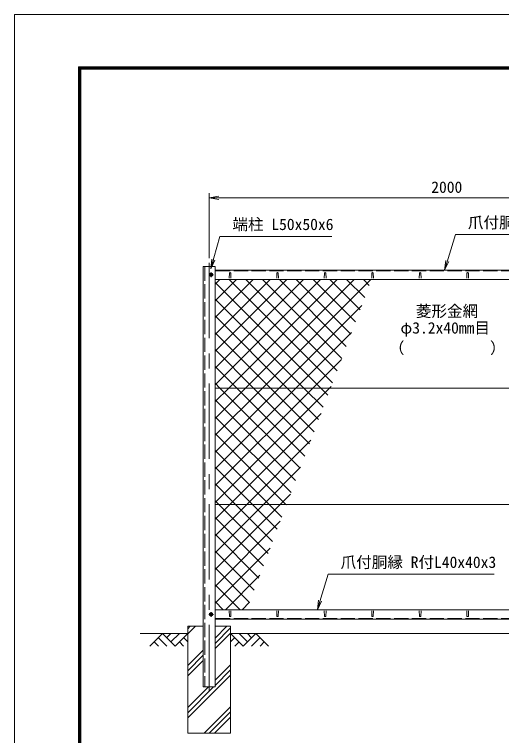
# Model space of a CAD drawing. Units: millimetres, scale not verified. Extents: x -4200 to 4200, y -2970 to 2970.
# Drawn here: x -4200 to -2149, y -66 to 2970 of the extents above; entities that cross this region are included whole.
import ezdxf
from ezdxf.enums import TextEntityAlignment as Align

# ---------------------------------------------------------------- set-up
doc = ezdxf.new("R2010")
doc.units = ezdxf.units.MM
doc.header["$LTSCALE"] = 10
doc.linetypes.add('DASHED', pattern=[7.5, 6, -1.5])
doc.linetypes.add('USER1', pattern=[50.8, 31.75, -6.35, 6.35, -6.35])
for name, color, linetype, lineweight in [('0-0_D-STR1', 1, 'Continuous', 18), ('0-1_D-BMK', 2, 'USER1', 13), ('0-2_D-STR-DIM', 7, 'Continuous', 13), ('0-3_D-STR3', 3, 'Continuous', 13), ('0-4_D-BGD', 7, 'Continuous', 18), ('0-5_D-STR4', 7, 'Continuous', 18), ('0-6_D-DCR-HCH', 7, 'Continuous', 13), ('0-7_D-STR-TXT', 7, 'Continuous', 13), ('0-8_0', 7, 'Continuous', 18), ('0-A_D-STR2', 7, 'Continuous', 13), ('0-B_D-TTL', 7, 'Continuous', 18)]:
    doc.layers.add(name, color=color, linetype=linetype, lineweight=lineweight)
doc.styles.add('ＭＳ ゴシック', font='')
doc.styles.get('ＭＳ ゴシック').set_extended_font_data('MS Gothic')

# ---------------------------------------------------------------- blocks, each defined once
blk = doc.blocks.new('_Open')
at = {"layer": '0-8_0'}
blk.add_line((-10, 1.667), (0, 0), dxfattribs=at)
blk.add_lwpolyline([(-10, -1.667), (0, 0), (-10, 0)], dxfattribs=at)

msp = doc.modelspace()

# ---------------------------------------------------------------- linework, layer by layer
at = {"layer": '0-0_D-STR1'}
for p, q in [((-3404.97, 1908.92), (-3404.97, 138.92)), ((-3354.97, 1908.92), (-3404.97, 1908.92)), ((-3354.97, 138.92), (-3354.97, 1908.92)), ((-1416.47, 1893.92), (-3354.97, 1893.92)), ((-3354.97, 1853.92), (-1416.47, 1853.92)), ((-3294.97, 1880.79), (-3295.72, 1859.29)), ((-3288.97, 1880.79), (-3288.22, 1859.29)), ((-3094.97, 1880.79), (-3095.72, 1859.29)), ((-3088.97, 1880.79), (-3088.22, 1859.29)), ((-2894.97, 1880.79), (-2895.72, 1859.29)), ((-2888.97, 1880.79), (-2888.22, 1859.29)), ((-2694.97, 1880.79), (-2695.72, 1859.29)), ((-2688.97, 1880.79), (-2688.22, 1859.29)), ((-2494.97, 1880.79), (-2495.72, 1859.29)), ((-2488.97, 1880.79), (-2488.22, 1859.29)), ((-2294.97, 1880.79), (-2295.72, 1859.29)), ((-2288.97, 1880.79), (-2288.22, 1859.29)), ((-3354.97, 463.92), (-1416.47, 463.92)), ((-3294.97, 437.05), (-3295.72, 458.55)), ((-3288.97, 437.05), (-3288.22, 458.55)), ((-3094.97, 437.05), (-3095.72, 458.55)), ((-3088.97, 437.05), (-3088.22, 458.55)), ((-2894.97, 437.05), (-2895.72, 458.55)), ((-2888.97, 437.05), (-2888.22, 458.55)), ((-2694.97, 437.05), (-2695.72, 458.55)), ((-2688.97, 437.05), (-2688.22, 458.55)), ((-2494.97, 437.05), (-2495.72, 458.55)), ((-2488.97, 437.05), (-2488.22, 458.55)), ((-2294.97, 437.05), (-2295.72, 458.55)), ((-2288.97, 437.05), (-2288.22, 458.55)), ((-1416.47, 423.92), (-3354.97, 423.92)), ((-3404.97, 138.92), (-3354.97, 138.92))]:
    msp.add_line(p, q, dxfattribs=at)
at = {"layer": '0-0_D-STR1', "linetype": 'DASHED'}
for p, q in [((-3398.97, 1908.92), (-3398.97, 138.92)), ((-1416.47, 1890.92), (-3354.97, 1890.92)), ((-1416.47, 426.92), (-3354.97, 426.92))]:
    msp.add_line(p, q, dxfattribs=at)
at = {"layer": '0-0_D-STR1'}
for centre, start, end in [((-3291.97, 1879.54), 22.61986, 157.38014), ((-3091.97, 1879.54), 22.61986, 157.38014), ((-2891.97, 1879.54), 22.61986, 157.38014), ((-2691.97, 1879.54), 22.61986, 157.38014), ((-2491.97, 1879.54), 22.61986, 157.38014), ((-2291.97, 1879.54), 22.61986, 157.38014), ((-3291.97, 438.3), 202.61986, 337.38014), ((-3091.97, 438.3), 202.61986, 337.38014), ((-2891.97, 438.3), 202.61986, 337.38014), ((-2691.97, 438.3), 202.61986, 337.38014), ((-2491.97, 438.3), 202.61986, 337.38014), ((-2291.97, 438.3), 202.61986, 337.38014)]:
    msp.add_arc(centre, 3.25, start, end, dxfattribs=at)
at = {"layer": '0-1_D-BMK'}
for p, q in [((-3379.97, 1923.92), (-3379.97, 123.92)), ((-3371.97, 1883.92), (-3371.97, 1863.92)), ((-3361.97, 1873.92), (-3381.97, 1873.92)), ((-3361.97, 443.92), (-3381.97, 443.92)), ((-3371.97, 453.92), (-3371.97, 433.92))]:
    msp.add_line(p, q, dxfattribs=at)
at = {"layer": '0-2_D-STR-DIM'}
for p, q in [((-3379.97, 1943.92), (-3379.97, 2217.7)), ((-3379.97, 2197.7), (-1379.97, 2197.7))]:
    msp.add_line(p, q, dxfattribs=at)
at = {"layer": '0-3_D-STR3'}
for p, q in [((-1416.47, 1397.17), (-3354.97, 1397.17)), ((-1416.47, 907.17), (-3354.97, 907.17))]:
    msp.add_line(p, q, dxfattribs=at)
for points in [[(-3365.47, 1877.67), (-3371.97, 1881.42), (-3378.47, 1877.67), (-3378.47, 1870.16), (-3371.97, 1866.41), (-3365.47, 1870.16)], [(-3365.47, 447.67), (-3371.97, 451.42), (-3378.47, 447.67), (-3378.47, 440.16), (-3371.97, 436.41), (-3365.47, 440.16)]]:
    msp.add_lwpolyline(points, close=True, dxfattribs=at)
for centre in [(-3371.97, 1873.92), (-3371.97, 443.92)]:
    msp.add_circle(centre, 6.25, dxfattribs=at)
at = {"layer": '0-4_D-BGD'}
for p, q in [((-3469.97, 363.92), (-3669.97, 363.92)), ((-1469.97, 363.92), (-3289.97, 363.92))]:
    msp.add_line(p, q, dxfattribs=at)
at = {"layer": '0-5_D-STR4'}
for p, q in [((-3469.97, 393.92), (-3469.97, -56.08)), ((-3404.97, 393.92), (-3469.97, 393.92)), ((-3289.97, 393.92), (-3354.97, 393.92)), ((-3289.97, 393.92), (-3289.97, -56.08)), ((-3289.97, -56.08), (-3469.97, -56.08))]:
    msp.add_line(p, q, dxfattribs=at)
at = {"layer": '0-6_D-DCR-HCH'}
for p, q in [((-3469.97, 361.68), (-3437.73, 393.92)), ((-3469.97, 383.77), (-3459.83, 393.92)), ((-3354.97, 344.09), (-3305.15, 393.92)), ((-3354.97, 322), (-3289.97, 387)), ((-3354.97, 299.9), (-3289.97, 364.9)), ((-3576.4, 363.92), (-3629.61, 310.71)), ((-3594.14, 346.18), (-3558.5, 310.71)), ((-3576.4, 363.92), (-3523.19, 310.71)), ((-3558.66, 346.18), (-3540.92, 363.92)), ((-3540.92, 328.44), (-3505.45, 363.92)), ((-3523.19, 310.71), (-3469.97, 363.92)), ((-3487.71, 346.18), (-3469.97, 328.52)), ((-3236.76, 310.71), (-3289.97, 363.92)), ((-3272.24, 346.18), (-3289.97, 328.52)), ((-3219.03, 328.44), (-3254.5, 363.92)), ((-3183.55, 363.92), (-3236.76, 310.71)), ((-3201.2, 346.09), (-3219.03, 363.92)), ((-3165.81, 346.18), (-3201.45, 310.71)), ((-3183.55, 363.92), (-3130.34, 310.71)), ((-3611.87, 328.44), (-3594.05, 310.71)), ((-3505.45, 328.44), (-3487.63, 310.71)), ((-3254.5, 328.44), (-3272.32, 310.71)), ((-3148.08, 328.44), (-3165.89, 310.71)), ((-3469.97, 229.09), (-3404.97, 294.09)), ((-3469.97, 207), (-3404.97, 272)), ((-3469.97, 184.9), (-3404.97, 249.9)), ((-3354.97, 167.32), (-3289.97, 232.32)), ((-3469.97, 8.12), (-3289.97, 188.12)), ((-3354.97, 145.22), (-3289.97, 210.22)), ((-3469.97, 30.22), (-3361.28, 138.92)), ((-3469.97, 52.32), (-3383.37, 138.92)), ((-3401.6, -56.08), (-3289.97, 55.54)), ((-3379.5, -56.08), (-3289.97, 33.44)), ((-3357.4, -56.08), (-3289.97, 11.35))]:
    msp.add_line(p, q, dxfattribs=at)
at = {"layer": '0-7_D-STR-TXT'}
for points in [[(-2863.62, 2035.21), (-3334.59, 2035.21), (-3372.68, 1900.94)], [(-1645.07, 2042.79), (-2342.95, 2042.79), (-2388.31, 1895.83)], [(-2180.85, 612.79), (-2878.73, 612.79), (-2924.09, 465.83)]]:
    msp.add_lwpolyline(points, dxfattribs=at)
at = {"layer": '0-A_D-STR2'}
for p, q in [((-3354.97, 1834.82), (-3335.88, 1853.92)), ((-3354.97, 1764.11), (-3265.17, 1853.92)), ((-3354.97, 1693.4), (-3194.46, 1853.92)), ((-3354.97, 1622.69), (-3123.75, 1853.92)), ((-3354.97, 1551.98), (-3053.04, 1853.92)), ((-3354.97, 1481.27), (-2982.33, 1853.92)), ((-3354.97, 1410.56), (-2911.62, 1853.92)), ((-3297.66, 1397.17), (-2840.91, 1853.92)), ((-2860.96, 1418.53), (-3296.35, 1853.92)), ((-3226.95, 1397.17), (-2770.2, 1853.92)), ((-2841.58, 1469.85), (-3225.64, 1853.92)), ((-3156.23, 1397.17), (-2699.48, 1853.92)), ((-2822.19, 1521.18), (-3154.93, 1853.92)), ((-2802.81, 1572.51), (-3084.22, 1853.92)), ((-2783.42, 1623.83), (-3013.51, 1853.92)), ((-2764.04, 1675.16), (-2942.8, 1853.92)), ((-2744.65, 1726.48), (-2872.09, 1853.92)), ((-2725.27, 1777.81), (-2801.38, 1853.92)), ((-2705.89, 1829.14), (-2730.67, 1853.92)), ((-2910.31, 1397.17), (-3354.97, 1841.83)), ((-2981.02, 1397.17), (-3354.97, 1771.12)), ((-3085.52, 1397.17), (-2737.64, 1745.05)), ((-3051.73, 1397.17), (-3354.97, 1700.41)), ((-3122.44, 1397.17), (-3354.97, 1629.7)), ((-3014.81, 1397.17), (-2780.56, 1631.42)), ((-3193.16, 1397.17), (-3354.97, 1558.99)), ((-3263.87, 1397.17), (-3354.97, 1488.28)), ((-2944.1, 1397.17), (-2823.47, 1517.8)), ((-3334.58, 1397.17), (-3354.97, 1417.56)), ((-3354.97, 1339.85), (-3297.66, 1397.17)), ((-3354.97, 1269.14), (-3226.95, 1397.17)), ((-3354.97, 1198.43), (-3156.23, 1397.17)), ((-3354.97, 1127.72), (-3085.52, 1397.17)), ((-3354.97, 1057.01), (-3014.81, 1397.17)), ((-3354.97, 986.3), (-2944.1, 1397.17)), ((-3354.97, 915.58), (-2873.39, 1397.17)), ((-2996.65, 1059.24), (-3334.58, 1397.17)), ((-2977.27, 1110.57), (-3263.87, 1397.17)), ((-2957.88, 1161.9), (-3193.16, 1397.17)), ((-2938.5, 1213.22), (-3122.44, 1397.17)), ((-2919.12, 1264.55), (-3051.73, 1397.17)), ((-2899.73, 1315.87), (-2981.02, 1397.17)), ((-2880.35, 1367.2), (-2910.31, 1397.17)), ((-2873.39, 1397.17), (-2866.38, 1404.18)), ((-3016.04, 1007.92), (-3354.97, 1346.85)), ((-3035.42, 956.59), (-3354.97, 1276.14)), ((-3292.68, 907.17), (-2909.29, 1290.56)), ((-3056.71, 907.17), (-3354.97, 1205.43)), ((-3221.97, 907.17), (-2952.21, 1176.93)), ((-3127.42, 907.17), (-3354.97, 1134.72)), ((-3198.13, 907.17), (-3354.97, 1064.01)), ((-3151.26, 907.17), (-2995.12, 1063.31)), ((-3268.84, 907.17), (-3354.97, 993.3)), ((-3080.55, 907.17), (-3038.03, 949.69)), ((-3339.55, 907.17), (-3354.97, 922.59)), ((-3354.97, 844.87), (-3292.68, 907.17)), ((-3354.97, 774.16), (-3221.97, 907.17)), ((-3354.97, 703.45), (-3151.26, 907.17)), ((-3354.97, 632.74), (-3080.55, 907.17)), ((-3132.35, 699.96), (-3339.55, 907.17)), ((-3112.96, 751.29), (-3268.84, 907.17)), ((-3093.58, 802.61), (-3198.13, 907.17)), ((-3074.19, 853.94), (-3127.42, 907.17)), ((-3054.81, 905.27), (-3056.71, 907.17)), ((-3151.73, 648.63), (-3354.97, 851.88)), ((-3354.97, 562.03), (-3080.94, 836.06)), ((-3171.11, 597.31), (-3354.97, 781.17)), ((-3354.97, 491.32), (-3123.86, 722.44)), ((-3190.5, 545.98), (-3354.97, 710.46)), ((-3209.88, 494.66), (-3354.97, 639.75)), ((-3311.67, 463.92), (-3166.77, 608.82)), ((-3249.86, 463.92), (-3354.97, 569.04)), ((-3320.57, 463.92), (-3354.97, 498.33)), ((-3240.96, 463.92), (-3209.68, 495.19))]:
    msp.add_line(p, q, dxfattribs=at)
at = {"layer": '0-B_D-TTL', "color": 2}
msp.add_lwpolyline([(-4200, 2970), (4200, 2970), (4200, -2970), (-4200, -2970)], close=True, dxfattribs=at)
at = {"layer": '0-B_D-TTL'}
for points in [[(-3930, 2750), (3930, 2750), (3930, -2750), (-3930, -2750)], [(-3927.5, 2747.5), (3927.5, 2747.5), (3927.5, -2747.5), (-3927.5, -2747.5)], [(-3925, 2745), (3925, 2745), (3925, -2745), (-3925, -2745)], [(-3922.5, 2742.5), (3922.5, 2742.5), (3922.5, -2742.5), (-3922.5, -2742.5)], [(-3920, 2740), (3920, 2740), (3920, -2740), (-3920, -2740)]]:
    msp.add_lwpolyline(points, close=True, dxfattribs=at)

# ---------------------------------------------------------------- block references
at = {"layer": '0-2_D-STR-DIM', "xscale": 4, "yscale": 4, "rotation": 180}
msp.add_blockref('_Open', (-3379.97, 2197.7), dxfattribs=at)
at = {"layer": '0-7_D-STR-TXT', "xscale": 4, "yscale": 4}
for p, rotation in [((-3373.23, 1899.01), 254.16392), ((-2388.9, 1893.92), 252.84683), ((-2924.68, 463.92), 252.84683)]:
    msp.add_blockref('_Open', p, dxfattribs=dict(at, rotation=rotation))

# ---------------------------------------------------------------- texts
at = {"layer": '0-2_D-STR-DIM', "style": 'ＭＳ ゴシック'}
msp.add_text('2000', height=48.09, dxfattribs=at).set_placement((-2445.24, 2204.45), align=Align.BOTTOM_LEFT)
at = {"layer": '0-7_D-STR-TXT', "style": 'ＭＳ ゴシック'}
for s, p in [('端柱 L50x50x6', (-3282.4, 2047.79)), ('爪付胴縁 R付L40x40x3', (-2291.01, 2055.37)), ('菱形金網', (-2509.92, 1682.4)), ('φ3.2x40mm目', (-2574.9, 1611.96)), ('（\u3000\u3000   \u3000\u3000）', (-2623.63, 1527.49)), ('爪付胴縁 R付L40x40x3', (-2826.79, 625.37))]:
    msp.add_text(s, height=48.09, dxfattribs=at).set_placement(p, align=Align.BOTTOM_LEFT)

doc.saveas('drawing.dxf')
